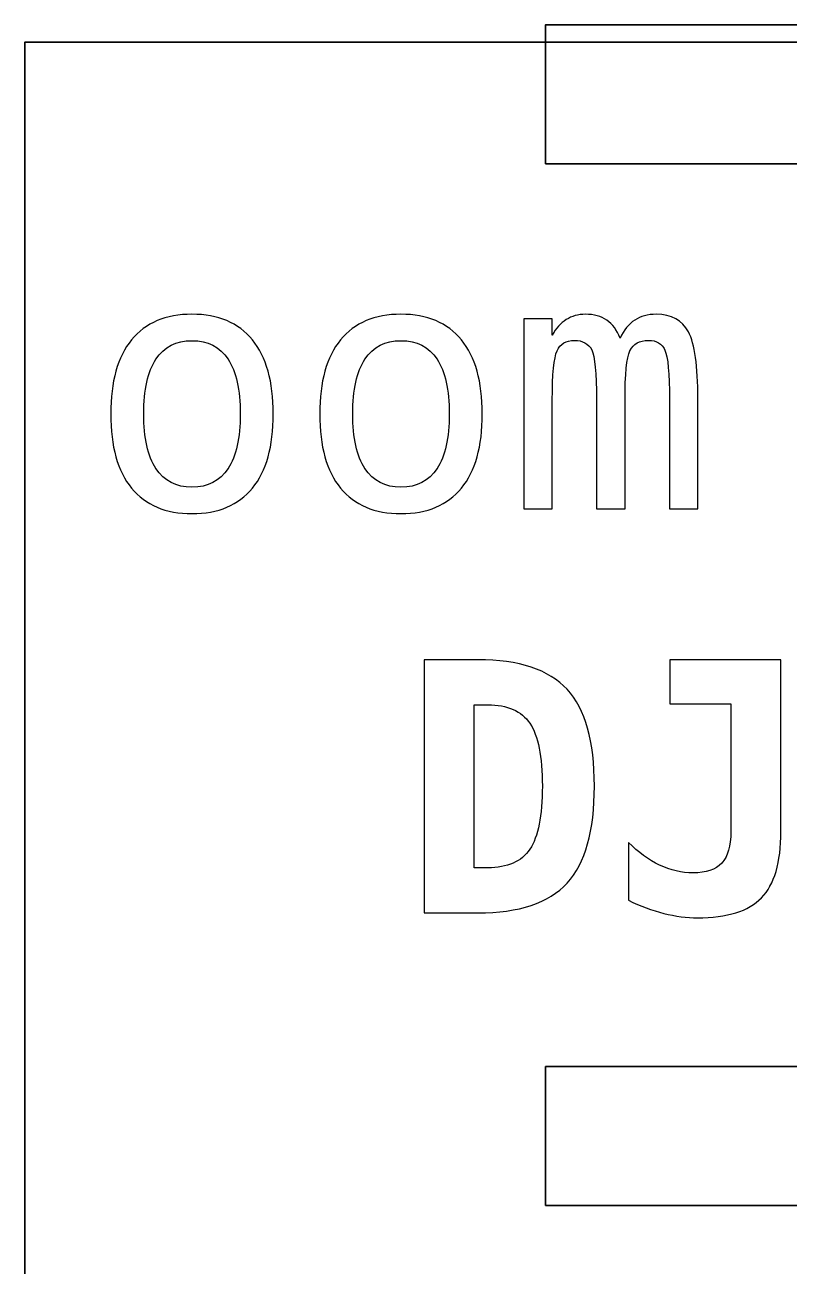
# Model space of a CAD drawing. Header units: centimetres. Extents: x -10.95 to -9.98, y -15.56 to -14.13.
# Drawn here: x -10.95 to -10.51, y -14.845 to -14.13 of the extents above; entities that cross this region are included whole.
import ezdxf

# ---------------------------------------------------------------- set-up
doc = ezdxf.new("R2010")
doc.units = ezdxf.units.CM
doc.header["$MEASUREMENT"] = 0
doc.layers.add('Layer 1', color=7, linetype='Continuous')

msp = doc.modelspace()

# ---------------------------------------------------------------- linework, layer by layer
at = {"layer": 'Layer 1', "color": 7, "lineweight": 35}
msp.add_lwpolyline([(-10.95, -15.56), (-10.05, -15.56), (-10.05, -14.14), (-10.95, -14.14), (-10.95, -15.56)], close=True, dxfattribs=at)
for points in [[(-10.65, -14.20999), (-10.65, -14.20999), (-10.65, -14.12999), (-10.65, -14.12999), (-10.65, -14.12999), (-10.65, -14.12999), (-10.35, -14.12999), (-10.35, -14.12999), (-10.35, -14.12999), (-10.35, -14.12999), (-10.35, -14.20999), (-10.35, -14.20999), (-10.35, -14.20999), (-10.35, -14.20999), (-10.65, -14.20999), (-10.65, -14.20999)], [(-10.65, -14.80999), (-10.65, -14.80999), (-10.65, -14.72999), (-10.65, -14.72999), (-10.65, -14.72999), (-10.65, -14.72999), (-10.35, -14.72999), (-10.35, -14.72999), (-10.35, -14.72999), (-10.35, -14.72999), (-10.35, -14.80999), (-10.35, -14.80999), (-10.35, -14.80999), (-10.35, -14.80999), (-10.65, -14.80999), (-10.65, -14.80999)]]:
    msp.add_open_spline(points, degree=3, knots=[0, 0, 0, 0, 0.25, 0.25, 0.25, 0.25, 0.5, 0.5, 0.5, 0.5, 0.75, 0.75, 0.75, 0.75, 1, 1, 1, 1], dxfattribs=at)
at = {"layer": 'Layer 1', "color": 250}
for points, knots in [([(-10.85373, -14.2967), (-10.83857, -14.2967), (-10.82697, -14.3016), (-10.81893, -14.31143), (-10.81893, -14.31143), (-10.8109, -14.32127), (-10.80687, -14.3355), (-10.80687, -14.3541), (-10.80687, -14.3541), (-10.80687, -14.3728), (-10.81087, -14.38703), (-10.81887, -14.39683), (-10.81887, -14.39683), (-10.8269, -14.40663), (-10.8385, -14.41153), (-10.85373, -14.41153), (-10.85373, -14.41153), (-10.86893, -14.41153), (-10.8805, -14.40663), (-10.88853, -14.39683), (-10.88853, -14.39683), (-10.89653, -14.38703), (-10.90053, -14.3728), (-10.90053, -14.3541), (-10.90053, -14.3541), (-10.90053, -14.3355), (-10.89653, -14.32127), (-10.88853, -14.31143), (-10.88853, -14.31143), (-10.8805, -14.3016), (-10.86893, -14.2967), (-10.85373, -14.2967)], [0, 0, 0, 0, 0.125, 0.125, 0.125, 0.125, 0.25, 0.25, 0.25, 0.25, 0.375, 0.375, 0.375, 0.375, 0.5, 0.5, 0.5, 0.5, 0.625, 0.625, 0.625, 0.625, 0.75, 0.75, 0.75, 0.75, 0.875, 0.875, 0.875, 0.875, 1, 1, 1, 1]), ([(-10.85373, -14.2967), (-10.83857, -14.2967), (-10.82697, -14.3016), (-10.81893, -14.31143), (-10.81893, -14.31143), (-10.8109, -14.32127), (-10.80687, -14.3355), (-10.80687, -14.3541), (-10.80687, -14.3541), (-10.80687, -14.3728), (-10.81087, -14.38703), (-10.81887, -14.39683), (-10.81887, -14.39683), (-10.8269, -14.40663), (-10.8385, -14.41153), (-10.85373, -14.41153), (-10.85373, -14.41153), (-10.86893, -14.41153), (-10.8805, -14.40663), (-10.88853, -14.39683), (-10.88853, -14.39683), (-10.89653, -14.38703), (-10.90053, -14.3728), (-10.90053, -14.3541), (-10.90053, -14.3541), (-10.90053, -14.3355), (-10.89653, -14.32127), (-10.88853, -14.31143), (-10.88853, -14.31143), (-10.8805, -14.3016), (-10.86893, -14.2967), (-10.85373, -14.2967)], [0, 0, 0, 0, 0.125, 0.125, 0.125, 0.125, 0.25, 0.25, 0.25, 0.25, 0.375, 0.375, 0.375, 0.375, 0.5, 0.5, 0.5, 0.5, 0.625, 0.625, 0.625, 0.625, 0.75, 0.75, 0.75, 0.75, 0.875, 0.875, 0.875, 0.875, 1, 1, 1, 1]), ([(-10.73333, -14.2967), (-10.71817, -14.2967), (-10.70657, -14.3016), (-10.69853, -14.31143), (-10.69853, -14.31143), (-10.6905, -14.32127), (-10.68647, -14.3355), (-10.68647, -14.3541), (-10.68647, -14.3541), (-10.68647, -14.3728), (-10.69047, -14.38703), (-10.69847, -14.39683), (-10.69847, -14.39683), (-10.7065, -14.40663), (-10.7181, -14.41153), (-10.73333, -14.41153), (-10.73333, -14.41153), (-10.74853, -14.41153), (-10.7601, -14.40663), (-10.76813, -14.39683), (-10.76813, -14.39683), (-10.77613, -14.38703), (-10.78013, -14.3728), (-10.78013, -14.3541), (-10.78013, -14.3541), (-10.78013, -14.3355), (-10.77613, -14.32127), (-10.76813, -14.31143), (-10.76813, -14.31143), (-10.7601, -14.3016), (-10.74853, -14.2967), (-10.73333, -14.2967)], [0, 0, 0, 0, 0.125, 0.125, 0.125, 0.125, 0.25, 0.25, 0.25, 0.25, 0.375, 0.375, 0.375, 0.375, 0.5, 0.5, 0.5, 0.5, 0.625, 0.625, 0.625, 0.625, 0.75, 0.75, 0.75, 0.75, 0.875, 0.875, 0.875, 0.875, 1, 1, 1, 1]), ([(-10.73333, -14.2967), (-10.71817, -14.2967), (-10.70657, -14.3016), (-10.69853, -14.31143), (-10.69853, -14.31143), (-10.6905, -14.32127), (-10.68647, -14.3355), (-10.68647, -14.3541), (-10.68647, -14.3541), (-10.68647, -14.3728), (-10.69047, -14.38703), (-10.69847, -14.39683), (-10.69847, -14.39683), (-10.7065, -14.40663), (-10.7181, -14.41153), (-10.73333, -14.41153), (-10.73333, -14.41153), (-10.74853, -14.41153), (-10.7601, -14.40663), (-10.76813, -14.39683), (-10.76813, -14.39683), (-10.77613, -14.38703), (-10.78013, -14.3728), (-10.78013, -14.3541), (-10.78013, -14.3541), (-10.78013, -14.3355), (-10.77613, -14.32127), (-10.76813, -14.31143), (-10.76813, -14.31143), (-10.7601, -14.3016), (-10.74853, -14.2967), (-10.73333, -14.2967)], [0, 0, 0, 0, 0.125, 0.125, 0.125, 0.125, 0.25, 0.25, 0.25, 0.25, 0.375, 0.375, 0.375, 0.375, 0.5, 0.5, 0.5, 0.5, 0.625, 0.625, 0.625, 0.625, 0.75, 0.75, 0.75, 0.75, 0.875, 0.875, 0.875, 0.875, 1, 1, 1, 1]), ([(-10.6071, -14.31047), (-10.6049, -14.30577), (-10.60207, -14.3023), (-10.59863, -14.30007), (-10.59863, -14.30007), (-10.59523, -14.29783), (-10.5911, -14.2967), (-10.5863, -14.2967), (-10.5863, -14.2967), (-10.5775, -14.2967), (-10.5713, -14.3001), (-10.5677, -14.3069), (-10.5677, -14.3069), (-10.56407, -14.3137), (-10.56227, -14.3265), (-10.56227, -14.34533), (-10.56227, -14.34533), (-10.56227, -14.34533), (-10.56227, -14.4087), (-10.56227, -14.4087), (-10.56227, -14.4087), (-10.56227, -14.4087), (-10.57867, -14.4087), (-10.57867, -14.4087), (-10.57867, -14.4087), (-10.57867, -14.4087), (-10.57867, -14.3461), (-10.57867, -14.3461), (-10.57867, -14.3461), (-10.57867, -14.33067), (-10.57953, -14.3211), (-10.58127, -14.31733), (-10.58127, -14.31733), (-10.58297, -14.3136), (-10.58613, -14.31173), (-10.5907, -14.31173), (-10.5907, -14.31173), (-10.5959, -14.31173), (-10.59947, -14.31373), (-10.6014, -14.31773), (-10.6014, -14.31773), (-10.6033, -14.32173), (-10.60427, -14.3312), (-10.60427, -14.3461), (-10.60427, -14.3461), (-10.60427, -14.3461), (-10.60427, -14.4087), (-10.60427, -14.4087), (-10.60427, -14.4087), (-10.60427, -14.4087), (-10.62067, -14.4087), (-10.62067, -14.4087), (-10.62067, -14.4087), (-10.62067, -14.4087), (-10.62067, -14.3461), (-10.62067, -14.3461), (-10.62067, -14.3461), (-10.62067, -14.33047), (-10.6216, -14.32083), (-10.62347, -14.3172), (-10.62347, -14.3172), (-10.6253, -14.31357), (-10.62863, -14.31173), (-10.63347, -14.31173), (-10.63347, -14.31173), (-10.63823, -14.31173), (-10.64153, -14.31373), (-10.64337, -14.31773), (-10.64337, -14.31773), (-10.64523, -14.32173), (-10.64617, -14.3312), (-10.64617, -14.3461), (-10.64617, -14.3461), (-10.64617, -14.3461), (-10.64617, -14.4087), (-10.64617, -14.4087), (-10.64617, -14.4087), (-10.64617, -14.4087), (-10.66247, -14.4087), (-10.66247, -14.4087), (-10.66247, -14.4087), (-10.66247, -14.4087), (-10.66247, -14.29933), (-10.66247, -14.29933), (-10.66247, -14.29933), (-10.66247, -14.29933), (-10.64617, -14.29933), (-10.64617, -14.29933), (-10.64617, -14.29933), (-10.64617, -14.29933), (-10.64617, -14.3087), (-10.64617, -14.3087), (-10.64617, -14.3087), (-10.64403, -14.3048), (-10.64133, -14.30183), (-10.6381, -14.29977), (-10.6381, -14.29977), (-10.6349, -14.29773), (-10.63123, -14.2967), (-10.62713, -14.2967), (-10.62713, -14.2967), (-10.62217, -14.2967), (-10.61807, -14.29783), (-10.61477, -14.3001), (-10.61477, -14.3001), (-10.61147, -14.3024), (-10.60893, -14.30583), (-10.6071, -14.31047)], [0, 0, 0, 0, 0.037037, 0.037037, 0.037037, 0.037037, 0.074074, 0.074074, 0.074074, 0.074074, 0.111111, 0.111111, 0.111111, 0.111111, 0.148148, 0.148148, 0.148148, 0.148148, 0.185185, 0.185185, 0.185185, 0.185185, 0.222222, 0.222222, 0.222222, 0.222222, 0.259259, 0.259259, 0.259259, 0.259259, 0.296296, 0.296296, 0.296296, 0.296296, 0.333333, 0.333333, 0.333333, 0.333333, 0.37037, 0.37037, 0.37037, 0.37037, 0.407407, 0.407407, 0.407407, 0.407407, 0.444444, 0.444444, 0.444444, 0.444444, 0.481481, 0.481481, 0.481481, 0.481481, 0.518519, 0.518519, 0.518519, 0.518519, 0.555556, 0.555556, 0.555556, 0.555556, 0.592593, 0.592593, 0.592593, 0.592593, 0.62963, 0.62963, 0.62963, 0.62963, 0.666667, 0.666667, 0.666667, 0.666667, 0.703704, 0.703704, 0.703704, 0.703704, 0.740741, 0.740741, 0.740741, 0.740741, 0.777778, 0.777778, 0.777778, 0.777778, 0.814815, 0.814815, 0.814815, 0.814815, 0.851852, 0.851852, 0.851852, 0.851852, 0.888889, 0.888889, 0.888889, 0.888889, 0.925926, 0.925926, 0.925926, 0.925926, 0.962963, 0.962963, 0.962963, 0.962963, 1, 1, 1, 1]), ([(-10.6071, -14.31047), (-10.6049, -14.30577), (-10.60207, -14.3023), (-10.59863, -14.30007), (-10.59863, -14.30007), (-10.59523, -14.29783), (-10.5911, -14.2967), (-10.5863, -14.2967), (-10.5863, -14.2967), (-10.5775, -14.2967), (-10.5713, -14.3001), (-10.5677, -14.3069), (-10.5677, -14.3069), (-10.56407, -14.3137), (-10.56227, -14.3265), (-10.56227, -14.34533), (-10.56227, -14.34533), (-10.56227, -14.34533), (-10.56227, -14.4087), (-10.56227, -14.4087), (-10.56227, -14.4087), (-10.56227, -14.4087), (-10.57867, -14.4087), (-10.57867, -14.4087), (-10.57867, -14.4087), (-10.57867, -14.4087), (-10.57867, -14.3461), (-10.57867, -14.3461), (-10.57867, -14.3461), (-10.57867, -14.33067), (-10.57953, -14.3211), (-10.58127, -14.31733), (-10.58127, -14.31733), (-10.58297, -14.3136), (-10.58613, -14.31173), (-10.5907, -14.31173), (-10.5907, -14.31173), (-10.5959, -14.31173), (-10.59947, -14.31373), (-10.6014, -14.31773), (-10.6014, -14.31773), (-10.6033, -14.32173), (-10.60427, -14.3312), (-10.60427, -14.3461), (-10.60427, -14.3461), (-10.60427, -14.3461), (-10.60427, -14.4087), (-10.60427, -14.4087), (-10.60427, -14.4087), (-10.60427, -14.4087), (-10.62067, -14.4087), (-10.62067, -14.4087), (-10.62067, -14.4087), (-10.62067, -14.4087), (-10.62067, -14.3461), (-10.62067, -14.3461), (-10.62067, -14.3461), (-10.62067, -14.33047), (-10.6216, -14.32083), (-10.62347, -14.3172), (-10.62347, -14.3172), (-10.6253, -14.31357), (-10.62863, -14.31173), (-10.63347, -14.31173), (-10.63347, -14.31173), (-10.63823, -14.31173), (-10.64153, -14.31373), (-10.64337, -14.31773), (-10.64337, -14.31773), (-10.64523, -14.32173), (-10.64617, -14.3312), (-10.64617, -14.3461), (-10.64617, -14.3461), (-10.64617, -14.3461), (-10.64617, -14.4087), (-10.64617, -14.4087), (-10.64617, -14.4087), (-10.64617, -14.4087), (-10.66247, -14.4087), (-10.66247, -14.4087), (-10.66247, -14.4087), (-10.66247, -14.4087), (-10.66247, -14.29933), (-10.66247, -14.29933), (-10.66247, -14.29933), (-10.66247, -14.29933), (-10.64617, -14.29933), (-10.64617, -14.29933), (-10.64617, -14.29933), (-10.64617, -14.29933), (-10.64617, -14.3087), (-10.64617, -14.3087), (-10.64617, -14.3087), (-10.64403, -14.3048), (-10.64133, -14.30183), (-10.6381, -14.29977), (-10.6381, -14.29977), (-10.6349, -14.29773), (-10.63123, -14.2967), (-10.62713, -14.2967), (-10.62713, -14.2967), (-10.62217, -14.2967), (-10.61807, -14.29783), (-10.61477, -14.3001), (-10.61477, -14.3001), (-10.61147, -14.3024), (-10.60893, -14.30583), (-10.6071, -14.31047)], [0, 0, 0, 0, 0.037037, 0.037037, 0.037037, 0.037037, 0.074074, 0.074074, 0.074074, 0.074074, 0.111111, 0.111111, 0.111111, 0.111111, 0.148148, 0.148148, 0.148148, 0.148148, 0.185185, 0.185185, 0.185185, 0.185185, 0.222222, 0.222222, 0.222222, 0.222222, 0.259259, 0.259259, 0.259259, 0.259259, 0.296296, 0.296296, 0.296296, 0.296296, 0.333333, 0.333333, 0.333333, 0.333333, 0.37037, 0.37037, 0.37037, 0.37037, 0.407407, 0.407407, 0.407407, 0.407407, 0.444444, 0.444444, 0.444444, 0.444444, 0.481481, 0.481481, 0.481481, 0.481481, 0.518519, 0.518519, 0.518519, 0.518519, 0.555556, 0.555556, 0.555556, 0.555556, 0.592593, 0.592593, 0.592593, 0.592593, 0.62963, 0.62963, 0.62963, 0.62963, 0.666667, 0.666667, 0.666667, 0.666667, 0.703704, 0.703704, 0.703704, 0.703704, 0.740741, 0.740741, 0.740741, 0.740741, 0.777778, 0.777778, 0.777778, 0.777778, 0.814815, 0.814815, 0.814815, 0.814815, 0.851852, 0.851852, 0.851852, 0.851852, 0.888889, 0.888889, 0.888889, 0.888889, 0.925926, 0.925926, 0.925926, 0.925926, 0.962963, 0.962963, 0.962963, 0.962963, 1, 1, 1, 1]), ([(-10.85373, -14.31193), (-10.86287, -14.31193), (-10.86977, -14.31547), (-10.87447, -14.32257), (-10.87447, -14.32257), (-10.87917, -14.32967), (-10.8815, -14.3402), (-10.8815, -14.3541), (-10.8815, -14.3541), (-10.8815, -14.36797), (-10.87917, -14.37847), (-10.87447, -14.3856), (-10.87447, -14.3856), (-10.86977, -14.39273), (-10.86287, -14.3963), (-10.85373, -14.3963), (-10.85373, -14.3963), (-10.84457, -14.3963), (-10.83763, -14.39273), (-10.83293, -14.3856), (-10.83293, -14.3856), (-10.82823, -14.37847), (-10.8259, -14.36797), (-10.8259, -14.3541), (-10.8259, -14.3541), (-10.8259, -14.3402), (-10.82823, -14.32967), (-10.83293, -14.32257), (-10.83293, -14.32257), (-10.83763, -14.31547), (-10.84457, -14.31193), (-10.85373, -14.31193)], [0, 0, 0, 0, 0.125, 0.125, 0.125, 0.125, 0.25, 0.25, 0.25, 0.25, 0.375, 0.375, 0.375, 0.375, 0.5, 0.5, 0.5, 0.5, 0.625, 0.625, 0.625, 0.625, 0.75, 0.75, 0.75, 0.75, 0.875, 0.875, 0.875, 0.875, 1, 1, 1, 1]), ([(-10.85373, -14.31193), (-10.86287, -14.31193), (-10.86977, -14.31547), (-10.87447, -14.32257), (-10.87447, -14.32257), (-10.87917, -14.32967), (-10.8815, -14.3402), (-10.8815, -14.3541), (-10.8815, -14.3541), (-10.8815, -14.36797), (-10.87917, -14.37847), (-10.87447, -14.3856), (-10.87447, -14.3856), (-10.86977, -14.39273), (-10.86287, -14.3963), (-10.85373, -14.3963), (-10.85373, -14.3963), (-10.84457, -14.3963), (-10.83763, -14.39273), (-10.83293, -14.3856), (-10.83293, -14.3856), (-10.82823, -14.37847), (-10.8259, -14.36797), (-10.8259, -14.3541), (-10.8259, -14.3541), (-10.8259, -14.3402), (-10.82823, -14.32967), (-10.83293, -14.32257), (-10.83293, -14.32257), (-10.83763, -14.31547), (-10.84457, -14.31193), (-10.85373, -14.31193)], [0, 0, 0, 0, 0.125, 0.125, 0.125, 0.125, 0.25, 0.25, 0.25, 0.25, 0.375, 0.375, 0.375, 0.375, 0.5, 0.5, 0.5, 0.5, 0.625, 0.625, 0.625, 0.625, 0.75, 0.75, 0.75, 0.75, 0.875, 0.875, 0.875, 0.875, 1, 1, 1, 1]), ([(-10.73333, -14.31193), (-10.74247, -14.31193), (-10.74937, -14.31547), (-10.75407, -14.32257), (-10.75407, -14.32257), (-10.75877, -14.32967), (-10.7611, -14.3402), (-10.7611, -14.3541), (-10.7611, -14.3541), (-10.7611, -14.36797), (-10.75877, -14.37847), (-10.75407, -14.3856), (-10.75407, -14.3856), (-10.74937, -14.39273), (-10.74247, -14.3963), (-10.73333, -14.3963), (-10.73333, -14.3963), (-10.72417, -14.3963), (-10.71723, -14.39273), (-10.71253, -14.3856), (-10.71253, -14.3856), (-10.70783, -14.37847), (-10.7055, -14.36797), (-10.7055, -14.3541), (-10.7055, -14.3541), (-10.7055, -14.3402), (-10.70783, -14.32967), (-10.71253, -14.32257), (-10.71253, -14.32257), (-10.71723, -14.31547), (-10.72417, -14.31193), (-10.73333, -14.31193)], [0, 0, 0, 0, 0.125, 0.125, 0.125, 0.125, 0.25, 0.25, 0.25, 0.25, 0.375, 0.375, 0.375, 0.375, 0.5, 0.5, 0.5, 0.5, 0.625, 0.625, 0.625, 0.625, 0.75, 0.75, 0.75, 0.75, 0.875, 0.875, 0.875, 0.875, 1, 1, 1, 1]), ([(-10.73333, -14.31193), (-10.74247, -14.31193), (-10.74937, -14.31547), (-10.75407, -14.32257), (-10.75407, -14.32257), (-10.75877, -14.32967), (-10.7611, -14.3402), (-10.7611, -14.3541), (-10.7611, -14.3541), (-10.7611, -14.36797), (-10.75877, -14.37847), (-10.75407, -14.3856), (-10.75407, -14.3856), (-10.74937, -14.39273), (-10.74247, -14.3963), (-10.73333, -14.3963), (-10.73333, -14.3963), (-10.72417, -14.3963), (-10.71723, -14.39273), (-10.71253, -14.3856), (-10.71253, -14.3856), (-10.70783, -14.37847), (-10.7055, -14.36797), (-10.7055, -14.3541), (-10.7055, -14.3541), (-10.7055, -14.3402), (-10.70783, -14.32967), (-10.71253, -14.32257), (-10.71253, -14.32257), (-10.71723, -14.31547), (-10.72417, -14.31193), (-10.73333, -14.31193)], [0, 0, 0, 0, 0.125, 0.125, 0.125, 0.125, 0.25, 0.25, 0.25, 0.25, 0.375, 0.375, 0.375, 0.375, 0.5, 0.5, 0.5, 0.5, 0.625, 0.625, 0.625, 0.625, 0.75, 0.75, 0.75, 0.75, 0.875, 0.875, 0.875, 0.875, 1, 1, 1, 1]), ([(-10.71993, -14.4957), (-10.71993, -14.4957), (-10.68907, -14.4957), (-10.68907, -14.4957), (-10.68907, -14.4957), (-10.66527, -14.4957), (-10.6481, -14.50137), (-10.63763, -14.51273), (-10.63763, -14.51273), (-10.62713, -14.5241), (-10.6219, -14.54267), (-10.6219, -14.56847), (-10.6219, -14.56847), (-10.6219, -14.5943), (-10.62713, -14.61293), (-10.63763, -14.62437), (-10.63763, -14.62437), (-10.6481, -14.6358), (-10.66527, -14.6415), (-10.68907, -14.6415), (-10.68907, -14.6415), (-10.68907, -14.6415), (-10.71993, -14.6415), (-10.71993, -14.6415), (-10.71993, -14.6415), (-10.71993, -14.6415), (-10.71993, -14.4957), (-10.71993, -14.4957)], [0, 0, 0, 0, 0.142857, 0.142857, 0.142857, 0.142857, 0.285714, 0.285714, 0.285714, 0.285714, 0.428571, 0.428571, 0.428571, 0.428571, 0.571429, 0.571429, 0.571429, 0.571429, 0.714286, 0.714286, 0.714286, 0.714286, 0.857143, 0.857143, 0.857143, 0.857143, 1, 1, 1, 1]), ([(-10.71993, -14.4957), (-10.71993, -14.4957), (-10.68907, -14.4957), (-10.68907, -14.4957), (-10.68907, -14.4957), (-10.66527, -14.4957), (-10.6481, -14.50137), (-10.63763, -14.51273), (-10.63763, -14.51273), (-10.62713, -14.5241), (-10.6219, -14.54267), (-10.6219, -14.56847), (-10.6219, -14.56847), (-10.6219, -14.5943), (-10.62713, -14.61293), (-10.63763, -14.62437), (-10.63763, -14.62437), (-10.6481, -14.6358), (-10.66527, -14.6415), (-10.68907, -14.6415), (-10.68907, -14.6415), (-10.68907, -14.6415), (-10.71993, -14.6415), (-10.71993, -14.6415), (-10.71993, -14.6415), (-10.71993, -14.6415), (-10.71993, -14.4957), (-10.71993, -14.4957)], [0, 0, 0, 0, 0.142857, 0.142857, 0.142857, 0.142857, 0.285714, 0.285714, 0.285714, 0.285714, 0.428571, 0.428571, 0.428571, 0.428571, 0.571429, 0.571429, 0.571429, 0.571429, 0.714286, 0.714286, 0.714286, 0.714286, 0.857143, 0.857143, 0.857143, 0.857143, 1, 1, 1, 1]), ([(-10.60227, -14.63427), (-10.60227, -14.63427), (-10.60227, -14.60087), (-10.60227, -14.60087), (-10.60227, -14.60087), (-10.59667, -14.6066), (-10.5907, -14.61097), (-10.58433, -14.61397), (-10.58433, -14.61397), (-10.578, -14.61697), (-10.5716, -14.61847), (-10.56513, -14.61847), (-10.56513, -14.61847), (-10.5576, -14.61847), (-10.55207, -14.61657), (-10.54853, -14.6128), (-10.54853, -14.6128), (-10.54503, -14.60903), (-10.54327, -14.603), (-10.54327, -14.5947), (-10.54327, -14.5947), (-10.54327, -14.5947), (-10.54327, -14.5211), (-10.54327, -14.5211), (-10.54327, -14.5211), (-10.54327, -14.5211), (-10.57853, -14.5211), (-10.57853, -14.5211), (-10.57853, -14.5211), (-10.57853, -14.5211), (-10.57853, -14.4957), (-10.57853, -14.4957), (-10.57853, -14.4957), (-10.57853, -14.4957), (-10.51447, -14.4957), (-10.51447, -14.4957), (-10.51447, -14.4957), (-10.51447, -14.4957), (-10.51447, -14.5947), (-10.51447, -14.5947), (-10.51447, -14.5947), (-10.51447, -14.6125), (-10.5182, -14.6252), (-10.52563, -14.63287), (-10.52563, -14.63287), (-10.5331, -14.6405), (-10.5454, -14.64433), (-10.56253, -14.64433), (-10.56253, -14.64433), (-10.5687, -14.64433), (-10.57517, -14.6435), (-10.5819, -14.6418), (-10.5819, -14.6418), (-10.58863, -14.6401), (-10.59543, -14.6376), (-10.60227, -14.63427)], [0, 0, 0, 0, 0.071429, 0.071429, 0.071429, 0.071429, 0.142857, 0.142857, 0.142857, 0.142857, 0.214286, 0.214286, 0.214286, 0.214286, 0.285714, 0.285714, 0.285714, 0.285714, 0.357143, 0.357143, 0.357143, 0.357143, 0.428571, 0.428571, 0.428571, 0.428571, 0.5, 0.5, 0.5, 0.5, 0.571429, 0.571429, 0.571429, 0.571429, 0.642857, 0.642857, 0.642857, 0.642857, 0.714286, 0.714286, 0.714286, 0.714286, 0.785714, 0.785714, 0.785714, 0.785714, 0.857143, 0.857143, 0.857143, 0.857143, 0.928571, 0.928571, 0.928571, 0.928571, 1, 1, 1, 1]), ([(-10.60227, -14.63427), (-10.60227, -14.63427), (-10.60227, -14.60087), (-10.60227, -14.60087), (-10.60227, -14.60087), (-10.59667, -14.6066), (-10.5907, -14.61097), (-10.58433, -14.61397), (-10.58433, -14.61397), (-10.578, -14.61697), (-10.5716, -14.61847), (-10.56513, -14.61847), (-10.56513, -14.61847), (-10.5576, -14.61847), (-10.55207, -14.61657), (-10.54853, -14.6128), (-10.54853, -14.6128), (-10.54503, -14.60903), (-10.54327, -14.603), (-10.54327, -14.5947), (-10.54327, -14.5947), (-10.54327, -14.5947), (-10.54327, -14.5211), (-10.54327, -14.5211), (-10.54327, -14.5211), (-10.54327, -14.5211), (-10.57853, -14.5211), (-10.57853, -14.5211), (-10.57853, -14.5211), (-10.57853, -14.5211), (-10.57853, -14.4957), (-10.57853, -14.4957), (-10.57853, -14.4957), (-10.57853, -14.4957), (-10.51447, -14.4957), (-10.51447, -14.4957), (-10.51447, -14.4957), (-10.51447, -14.4957), (-10.51447, -14.5947), (-10.51447, -14.5947), (-10.51447, -14.5947), (-10.51447, -14.6125), (-10.5182, -14.6252), (-10.52563, -14.63287), (-10.52563, -14.63287), (-10.5331, -14.6405), (-10.5454, -14.64433), (-10.56253, -14.64433), (-10.56253, -14.64433), (-10.5687, -14.64433), (-10.57517, -14.6435), (-10.5819, -14.6418), (-10.5819, -14.6418), (-10.58863, -14.6401), (-10.59543, -14.6376), (-10.60227, -14.63427)], [0, 0, 0, 0, 0.071429, 0.071429, 0.071429, 0.071429, 0.142857, 0.142857, 0.142857, 0.142857, 0.214286, 0.214286, 0.214286, 0.214286, 0.285714, 0.285714, 0.285714, 0.285714, 0.357143, 0.357143, 0.357143, 0.357143, 0.428571, 0.428571, 0.428571, 0.428571, 0.5, 0.5, 0.5, 0.5, 0.571429, 0.571429, 0.571429, 0.571429, 0.642857, 0.642857, 0.642857, 0.642857, 0.714286, 0.714286, 0.714286, 0.714286, 0.785714, 0.785714, 0.785714, 0.785714, 0.857143, 0.857143, 0.857143, 0.857143, 0.928571, 0.928571, 0.928571, 0.928571, 1, 1, 1, 1]), ([(-10.69113, -14.52167), (-10.69113, -14.52167), (-10.69113, -14.61553), (-10.69113, -14.61553), (-10.69113, -14.61553), (-10.69113, -14.61553), (-10.68333, -14.61553), (-10.68333, -14.61553), (-10.68333, -14.61553), (-10.672, -14.61553), (-10.6639, -14.61197), (-10.6591, -14.60483), (-10.6591, -14.60483), (-10.65427, -14.5977), (-10.65187, -14.58557), (-10.65187, -14.56847), (-10.65187, -14.56847), (-10.65187, -14.55147), (-10.65427, -14.5394), (-10.6591, -14.5323), (-10.6591, -14.5323), (-10.6639, -14.5252), (-10.672, -14.52167), (-10.68333, -14.52167), (-10.68333, -14.52167), (-10.68333, -14.52167), (-10.69113, -14.52167), (-10.69113, -14.52167)], [0, 0, 0, 0, 0.142857, 0.142857, 0.142857, 0.142857, 0.285714, 0.285714, 0.285714, 0.285714, 0.428571, 0.428571, 0.428571, 0.428571, 0.571429, 0.571429, 0.571429, 0.571429, 0.714286, 0.714286, 0.714286, 0.714286, 0.857143, 0.857143, 0.857143, 0.857143, 1, 1, 1, 1]), ([(-10.69113, -14.52167), (-10.69113, -14.52167), (-10.69113, -14.61553), (-10.69113, -14.61553), (-10.69113, -14.61553), (-10.69113, -14.61553), (-10.68333, -14.61553), (-10.68333, -14.61553), (-10.68333, -14.61553), (-10.672, -14.61553), (-10.6639, -14.61197), (-10.6591, -14.60483), (-10.6591, -14.60483), (-10.65427, -14.5977), (-10.65187, -14.58557), (-10.65187, -14.56847), (-10.65187, -14.56847), (-10.65187, -14.55147), (-10.65427, -14.5394), (-10.6591, -14.5323), (-10.6591, -14.5323), (-10.6639, -14.5252), (-10.672, -14.52167), (-10.68333, -14.52167), (-10.68333, -14.52167), (-10.68333, -14.52167), (-10.69113, -14.52167), (-10.69113, -14.52167)], [0, 0, 0, 0, 0.142857, 0.142857, 0.142857, 0.142857, 0.285714, 0.285714, 0.285714, 0.285714, 0.428571, 0.428571, 0.428571, 0.428571, 0.571429, 0.571429, 0.571429, 0.571429, 0.714286, 0.714286, 0.714286, 0.714286, 0.857143, 0.857143, 0.857143, 0.857143, 1, 1, 1, 1])]:
    msp.add_open_spline(points, degree=3, knots=knots, dxfattribs=at)
at = {"layer": 'Layer 1', "color": 7, "lineweight": 20}
for points, knots in [([(-10.85373, -14.2967), (-10.83857, -14.2967), (-10.82697, -14.3016), (-10.81893, -14.31143), (-10.81893, -14.31143), (-10.8109, -14.32127), (-10.80687, -14.3355), (-10.80687, -14.3541), (-10.80687, -14.3541), (-10.80687, -14.3728), (-10.81087, -14.38703), (-10.81887, -14.39683), (-10.81887, -14.39683), (-10.8269, -14.40663), (-10.8385, -14.41153), (-10.85373, -14.41153), (-10.85373, -14.41153), (-10.86893, -14.41153), (-10.8805, -14.40663), (-10.88853, -14.39683), (-10.88853, -14.39683), (-10.89653, -14.38703), (-10.90053, -14.3728), (-10.90053, -14.3541), (-10.90053, -14.3541), (-10.90053, -14.3355), (-10.89653, -14.32127), (-10.88853, -14.31143), (-10.88853, -14.31143), (-10.8805, -14.3016), (-10.86893, -14.2967), (-10.85373, -14.2967)], [0, 0, 0, 0, 0.125, 0.125, 0.125, 0.125, 0.25, 0.25, 0.25, 0.25, 0.375, 0.375, 0.375, 0.375, 0.5, 0.5, 0.5, 0.5, 0.625, 0.625, 0.625, 0.625, 0.75, 0.75, 0.75, 0.75, 0.875, 0.875, 0.875, 0.875, 1, 1, 1, 1]), ([(-10.73333, -14.2967), (-10.71817, -14.2967), (-10.70657, -14.3016), (-10.69853, -14.31143), (-10.69853, -14.31143), (-10.6905, -14.32127), (-10.68647, -14.3355), (-10.68647, -14.3541), (-10.68647, -14.3541), (-10.68647, -14.3728), (-10.69047, -14.38703), (-10.69847, -14.39683), (-10.69847, -14.39683), (-10.7065, -14.40663), (-10.7181, -14.41153), (-10.73333, -14.41153), (-10.73333, -14.41153), (-10.74853, -14.41153), (-10.7601, -14.40663), (-10.76813, -14.39683), (-10.76813, -14.39683), (-10.77613, -14.38703), (-10.78013, -14.3728), (-10.78013, -14.3541), (-10.78013, -14.3541), (-10.78013, -14.3355), (-10.77613, -14.32127), (-10.76813, -14.31143), (-10.76813, -14.31143), (-10.7601, -14.3016), (-10.74853, -14.2967), (-10.73333, -14.2967)], [0, 0, 0, 0, 0.125, 0.125, 0.125, 0.125, 0.25, 0.25, 0.25, 0.25, 0.375, 0.375, 0.375, 0.375, 0.5, 0.5, 0.5, 0.5, 0.625, 0.625, 0.625, 0.625, 0.75, 0.75, 0.75, 0.75, 0.875, 0.875, 0.875, 0.875, 1, 1, 1, 1]), ([(-10.6071, -14.31047), (-10.6049, -14.30577), (-10.60207, -14.3023), (-10.59863, -14.30007), (-10.59863, -14.30007), (-10.59523, -14.29783), (-10.5911, -14.2967), (-10.5863, -14.2967), (-10.5863, -14.2967), (-10.5775, -14.2967), (-10.5713, -14.3001), (-10.5677, -14.3069), (-10.5677, -14.3069), (-10.56407, -14.3137), (-10.56227, -14.3265), (-10.56227, -14.34533), (-10.56227, -14.34533), (-10.56227, -14.34533), (-10.56227, -14.4087), (-10.56227, -14.4087), (-10.56227, -14.4087), (-10.56227, -14.4087), (-10.57867, -14.4087), (-10.57867, -14.4087), (-10.57867, -14.4087), (-10.57867, -14.4087), (-10.57867, -14.3461), (-10.57867, -14.3461), (-10.57867, -14.3461), (-10.57867, -14.33067), (-10.57953, -14.3211), (-10.58127, -14.31733), (-10.58127, -14.31733), (-10.58297, -14.3136), (-10.58613, -14.31173), (-10.5907, -14.31173), (-10.5907, -14.31173), (-10.5959, -14.31173), (-10.59947, -14.31373), (-10.6014, -14.31773), (-10.6014, -14.31773), (-10.6033, -14.32173), (-10.60427, -14.3312), (-10.60427, -14.3461), (-10.60427, -14.3461), (-10.60427, -14.3461), (-10.60427, -14.4087), (-10.60427, -14.4087), (-10.60427, -14.4087), (-10.60427, -14.4087), (-10.62067, -14.4087), (-10.62067, -14.4087), (-10.62067, -14.4087), (-10.62067, -14.4087), (-10.62067, -14.3461), (-10.62067, -14.3461), (-10.62067, -14.3461), (-10.62067, -14.33047), (-10.6216, -14.32083), (-10.62347, -14.3172), (-10.62347, -14.3172), (-10.6253, -14.31357), (-10.62863, -14.31173), (-10.63347, -14.31173), (-10.63347, -14.31173), (-10.63823, -14.31173), (-10.64153, -14.31373), (-10.64337, -14.31773), (-10.64337, -14.31773), (-10.64523, -14.32173), (-10.64617, -14.3312), (-10.64617, -14.3461), (-10.64617, -14.3461), (-10.64617, -14.3461), (-10.64617, -14.4087), (-10.64617, -14.4087), (-10.64617, -14.4087), (-10.64617, -14.4087), (-10.66247, -14.4087), (-10.66247, -14.4087), (-10.66247, -14.4087), (-10.66247, -14.4087), (-10.66247, -14.29933), (-10.66247, -14.29933), (-10.66247, -14.29933), (-10.66247, -14.29933), (-10.64617, -14.29933), (-10.64617, -14.29933), (-10.64617, -14.29933), (-10.64617, -14.29933), (-10.64617, -14.3087), (-10.64617, -14.3087), (-10.64617, -14.3087), (-10.64403, -14.3048), (-10.64133, -14.30183), (-10.6381, -14.29977), (-10.6381, -14.29977), (-10.6349, -14.29773), (-10.63123, -14.2967), (-10.62713, -14.2967), (-10.62713, -14.2967), (-10.62217, -14.2967), (-10.61807, -14.29783), (-10.61477, -14.3001), (-10.61477, -14.3001), (-10.61147, -14.3024), (-10.60893, -14.30583), (-10.6071, -14.31047)], [0, 0, 0, 0, 0.037037, 0.037037, 0.037037, 0.037037, 0.074074, 0.074074, 0.074074, 0.074074, 0.111111, 0.111111, 0.111111, 0.111111, 0.148148, 0.148148, 0.148148, 0.148148, 0.185185, 0.185185, 0.185185, 0.185185, 0.222222, 0.222222, 0.222222, 0.222222, 0.259259, 0.259259, 0.259259, 0.259259, 0.296296, 0.296296, 0.296296, 0.296296, 0.333333, 0.333333, 0.333333, 0.333333, 0.37037, 0.37037, 0.37037, 0.37037, 0.407407, 0.407407, 0.407407, 0.407407, 0.444444, 0.444444, 0.444444, 0.444444, 0.481481, 0.481481, 0.481481, 0.481481, 0.518519, 0.518519, 0.518519, 0.518519, 0.555556, 0.555556, 0.555556, 0.555556, 0.592593, 0.592593, 0.592593, 0.592593, 0.62963, 0.62963, 0.62963, 0.62963, 0.666667, 0.666667, 0.666667, 0.666667, 0.703704, 0.703704, 0.703704, 0.703704, 0.740741, 0.740741, 0.740741, 0.740741, 0.777778, 0.777778, 0.777778, 0.777778, 0.814815, 0.814815, 0.814815, 0.814815, 0.851852, 0.851852, 0.851852, 0.851852, 0.888889, 0.888889, 0.888889, 0.888889, 0.925926, 0.925926, 0.925926, 0.925926, 0.962963, 0.962963, 0.962963, 0.962963, 1, 1, 1, 1]), ([(-10.85373, -14.31193), (-10.86287, -14.31193), (-10.86977, -14.31547), (-10.87447, -14.32257), (-10.87447, -14.32257), (-10.87917, -14.32967), (-10.8815, -14.3402), (-10.8815, -14.3541), (-10.8815, -14.3541), (-10.8815, -14.36797), (-10.87917, -14.37847), (-10.87447, -14.3856), (-10.87447, -14.3856), (-10.86977, -14.39273), (-10.86287, -14.3963), (-10.85373, -14.3963), (-10.85373, -14.3963), (-10.84457, -14.3963), (-10.83763, -14.39273), (-10.83293, -14.3856), (-10.83293, -14.3856), (-10.82823, -14.37847), (-10.8259, -14.36797), (-10.8259, -14.3541), (-10.8259, -14.3541), (-10.8259, -14.3402), (-10.82823, -14.32967), (-10.83293, -14.32257), (-10.83293, -14.32257), (-10.83763, -14.31547), (-10.84457, -14.31193), (-10.85373, -14.31193)], [0, 0, 0, 0, 0.125, 0.125, 0.125, 0.125, 0.25, 0.25, 0.25, 0.25, 0.375, 0.375, 0.375, 0.375, 0.5, 0.5, 0.5, 0.5, 0.625, 0.625, 0.625, 0.625, 0.75, 0.75, 0.75, 0.75, 0.875, 0.875, 0.875, 0.875, 1, 1, 1, 1]), ([(-10.73333, -14.31193), (-10.74247, -14.31193), (-10.74937, -14.31547), (-10.75407, -14.32257), (-10.75407, -14.32257), (-10.75877, -14.32967), (-10.7611, -14.3402), (-10.7611, -14.3541), (-10.7611, -14.3541), (-10.7611, -14.36797), (-10.75877, -14.37847), (-10.75407, -14.3856), (-10.75407, -14.3856), (-10.74937, -14.39273), (-10.74247, -14.3963), (-10.73333, -14.3963), (-10.73333, -14.3963), (-10.72417, -14.3963), (-10.71723, -14.39273), (-10.71253, -14.3856), (-10.71253, -14.3856), (-10.70783, -14.37847), (-10.7055, -14.36797), (-10.7055, -14.3541), (-10.7055, -14.3541), (-10.7055, -14.3402), (-10.70783, -14.32967), (-10.71253, -14.32257), (-10.71253, -14.32257), (-10.71723, -14.31547), (-10.72417, -14.31193), (-10.73333, -14.31193)], [0, 0, 0, 0, 0.125, 0.125, 0.125, 0.125, 0.25, 0.25, 0.25, 0.25, 0.375, 0.375, 0.375, 0.375, 0.5, 0.5, 0.5, 0.5, 0.625, 0.625, 0.625, 0.625, 0.75, 0.75, 0.75, 0.75, 0.875, 0.875, 0.875, 0.875, 1, 1, 1, 1]), ([(-10.71993, -14.4957), (-10.71993, -14.4957), (-10.68907, -14.4957), (-10.68907, -14.4957), (-10.68907, -14.4957), (-10.66527, -14.4957), (-10.6481, -14.50137), (-10.63763, -14.51273), (-10.63763, -14.51273), (-10.62713, -14.5241), (-10.6219, -14.54267), (-10.6219, -14.56847), (-10.6219, -14.56847), (-10.6219, -14.5943), (-10.62713, -14.61293), (-10.63763, -14.62437), (-10.63763, -14.62437), (-10.6481, -14.6358), (-10.66527, -14.6415), (-10.68907, -14.6415), (-10.68907, -14.6415), (-10.68907, -14.6415), (-10.71993, -14.6415), (-10.71993, -14.6415), (-10.71993, -14.6415), (-10.71993, -14.6415), (-10.71993, -14.4957), (-10.71993, -14.4957)], [0, 0, 0, 0, 0.142857, 0.142857, 0.142857, 0.142857, 0.285714, 0.285714, 0.285714, 0.285714, 0.428571, 0.428571, 0.428571, 0.428571, 0.571429, 0.571429, 0.571429, 0.571429, 0.714286, 0.714286, 0.714286, 0.714286, 0.857143, 0.857143, 0.857143, 0.857143, 1, 1, 1, 1]), ([(-10.60227, -14.63427), (-10.60227, -14.63427), (-10.60227, -14.60087), (-10.60227, -14.60087), (-10.60227, -14.60087), (-10.59667, -14.6066), (-10.5907, -14.61097), (-10.58433, -14.61397), (-10.58433, -14.61397), (-10.578, -14.61697), (-10.5716, -14.61847), (-10.56513, -14.61847), (-10.56513, -14.61847), (-10.5576, -14.61847), (-10.55207, -14.61657), (-10.54853, -14.6128), (-10.54853, -14.6128), (-10.54503, -14.60903), (-10.54327, -14.603), (-10.54327, -14.5947), (-10.54327, -14.5947), (-10.54327, -14.5947), (-10.54327, -14.5211), (-10.54327, -14.5211), (-10.54327, -14.5211), (-10.54327, -14.5211), (-10.57853, -14.5211), (-10.57853, -14.5211), (-10.57853, -14.5211), (-10.57853, -14.5211), (-10.57853, -14.4957), (-10.57853, -14.4957), (-10.57853, -14.4957), (-10.57853, -14.4957), (-10.51447, -14.4957), (-10.51447, -14.4957), (-10.51447, -14.4957), (-10.51447, -14.4957), (-10.51447, -14.5947), (-10.51447, -14.5947), (-10.51447, -14.5947), (-10.51447, -14.6125), (-10.5182, -14.6252), (-10.52563, -14.63287), (-10.52563, -14.63287), (-10.5331, -14.6405), (-10.5454, -14.64433), (-10.56253, -14.64433), (-10.56253, -14.64433), (-10.5687, -14.64433), (-10.57517, -14.6435), (-10.5819, -14.6418), (-10.5819, -14.6418), (-10.58863, -14.6401), (-10.59543, -14.6376), (-10.60227, -14.63427)], [0, 0, 0, 0, 0.071429, 0.071429, 0.071429, 0.071429, 0.142857, 0.142857, 0.142857, 0.142857, 0.214286, 0.214286, 0.214286, 0.214286, 0.285714, 0.285714, 0.285714, 0.285714, 0.357143, 0.357143, 0.357143, 0.357143, 0.428571, 0.428571, 0.428571, 0.428571, 0.5, 0.5, 0.5, 0.5, 0.571429, 0.571429, 0.571429, 0.571429, 0.642857, 0.642857, 0.642857, 0.642857, 0.714286, 0.714286, 0.714286, 0.714286, 0.785714, 0.785714, 0.785714, 0.785714, 0.857143, 0.857143, 0.857143, 0.857143, 0.928571, 0.928571, 0.928571, 0.928571, 1, 1, 1, 1]), ([(-10.69113, -14.52167), (-10.69113, -14.52167), (-10.69113, -14.61553), (-10.69113, -14.61553), (-10.69113, -14.61553), (-10.69113, -14.61553), (-10.68333, -14.61553), (-10.68333, -14.61553), (-10.68333, -14.61553), (-10.672, -14.61553), (-10.6639, -14.61197), (-10.6591, -14.60483), (-10.6591, -14.60483), (-10.65427, -14.5977), (-10.65187, -14.58557), (-10.65187, -14.56847), (-10.65187, -14.56847), (-10.65187, -14.55147), (-10.65427, -14.5394), (-10.6591, -14.5323), (-10.6591, -14.5323), (-10.6639, -14.5252), (-10.672, -14.52167), (-10.68333, -14.52167), (-10.68333, -14.52167), (-10.68333, -14.52167), (-10.69113, -14.52167), (-10.69113, -14.52167)], [0, 0, 0, 0, 0.142857, 0.142857, 0.142857, 0.142857, 0.285714, 0.285714, 0.285714, 0.285714, 0.428571, 0.428571, 0.428571, 0.428571, 0.571429, 0.571429, 0.571429, 0.571429, 0.714286, 0.714286, 0.714286, 0.714286, 0.857143, 0.857143, 0.857143, 0.857143, 1, 1, 1, 1])]:
    msp.add_open_spline(points, degree=3, knots=knots, dxfattribs=at)

doc.saveas('drawing.dxf')
